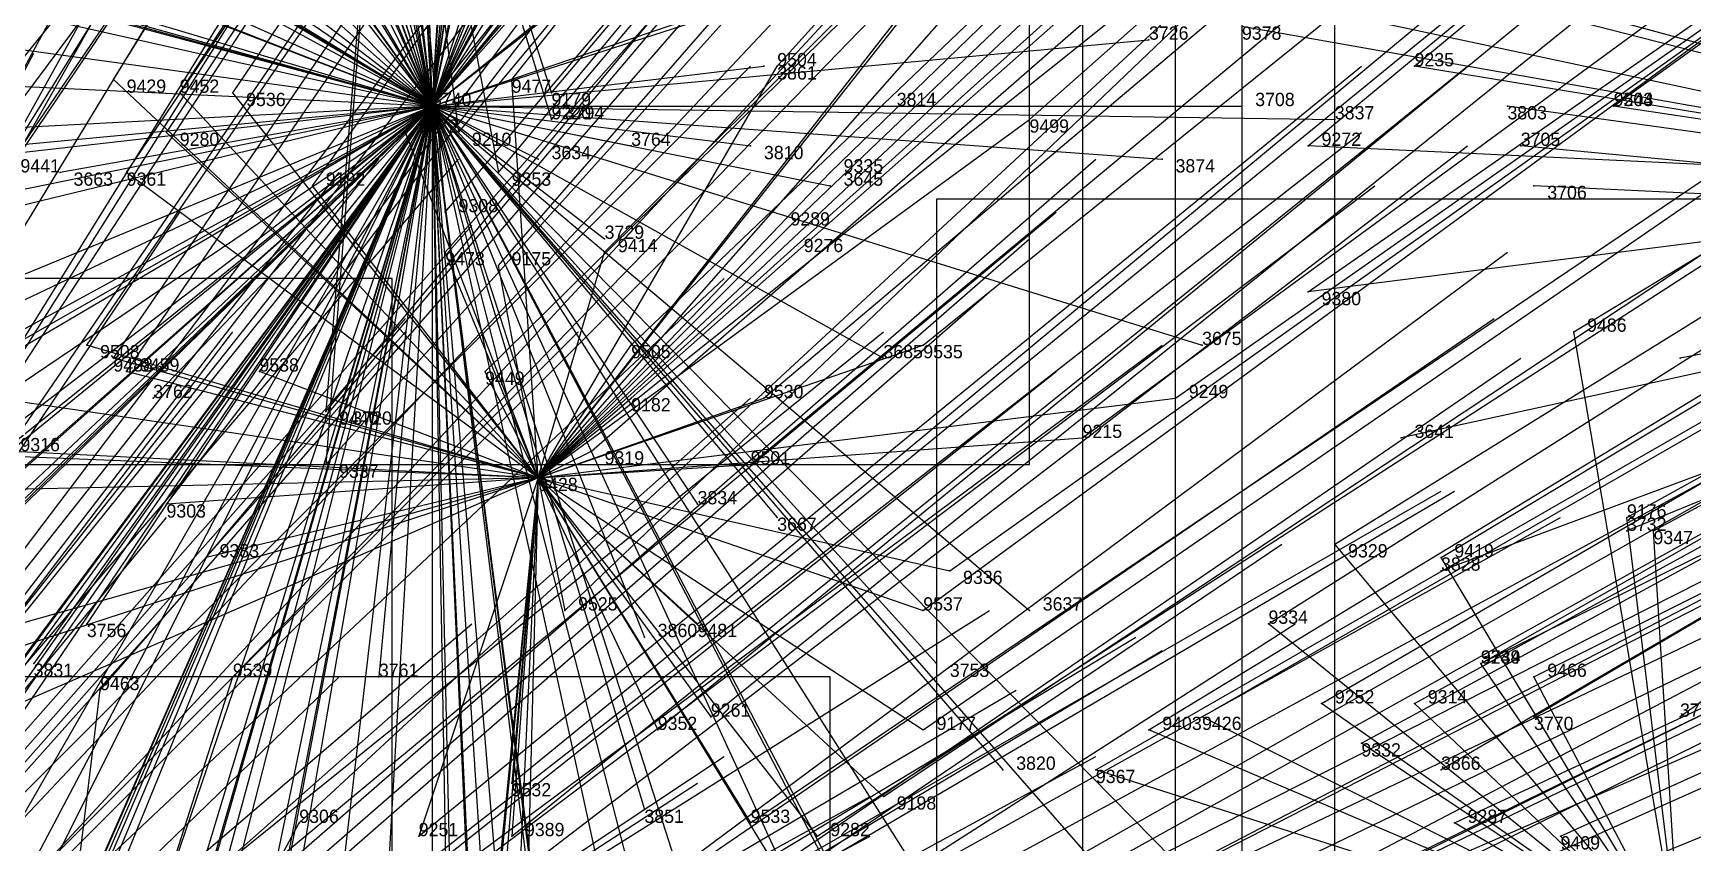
# Model space of a CAD drawing. Extents: x -0.5 to 0.59, y -0.5 to 0.59.
# Drawn here: x 0.082 to 0.207, y 0.0875 to 0.1485 of the extents above; entities that cross this region are included whole.
import ezdxf

# ---------------------------------------------------------------- set-up
doc = ezdxf.new("R2010")
doc.units = 0
for name, color, linetype in [('Clients', 3, 'CONTINUOUS'), ('Facilities', 3, 'CONTINUOUS'), ('Facilities_lines', 3, 'CONTINUOUS'), ('Min_max_boxes', 1, 'CONTINUOUS'), ('Normals', 1, 'CONTINUOUS'), ('Source_points', 5, 'CONTINUOUS'), ('Text', 3, 'CONTINUOUS')]:
    doc.layers.add(name, color=color, linetype=linetype)

msp = doc.modelspace()

# ---------------------------------------------------------------- linework, layer by layer
at = {"layer": 'Clients', "color": 5}
for p in [(0.166, 0.148, -1.25), (0.088, 0.145, -0.423), (0.118, 0.145, -0.467), (0.137, 0.146, -1.25), (0.138, 0.146, -0.502), (0.186, 0.146, -0.591), (0.093, 0.144, -0.429), (0.097, 0.144, -0.434), (0.121, 0.144, -0.469), (0.122, 0.143, -1.25), (0.146, 0.143, -1.25), (0.173, 0.143, -1.25), (0.193, 0.143, -1.25), (0.201, 0.143, -0.617), (0.201, 0.143, -0.616), (0.121, 0.142, -0.466), (0.157, 0.142, -0.528), (0.18, 0.142, -1.25), (0.092, 0.141, -0.421), (0.11, 0.141, -0.449), (0.114, 0.141, -0.453), (0.127, 0.14, -1.25), (0.136, 0.14, -1.25), (0.178, 0.14, -0.567), (0.194, 0.14, -1.25), (0.12, 0.139, -1.25), (0.167, 0.139, -1.25), (0.084, 0.138, -1.25), (0.089, 0.138, -0.41), (0.117, 0.138, -0.452), (0.142, 0.138, -0.496), (0.103, 0.137, -0.429), (0.142, 0.137, -1.25), (0.195, 0.137, -1.25), (0.113, 0.135, -0.441), (0.139, 0.134, -0.482), (0.125, 0.133, -1.25), (0.14, 0.133, -0.482), (0.113, 0.132, -0.434), (0.125, 0.132, -0.455), (0.117, 0.131, -0.44), (0.178, 0.129, -0.549), (0.086, 0.125, -0.38), (0.127, 0.125, -0.445), (0.149, 0.125, -0.485), (0.17, 0.125, -1.25), (0.198, 0.126, -0.588), (0.088, 0.124, -0.38), (0.146, 0.124, -1.25), (0.206, 0.124, -1.25), (0.089, 0.123, -0.38), (0.099, 0.123, -0.395), (0.116, 0.123, -0.421), (0.091, 0.121, -1.25), (0.104, 0.12, -0.397), (0.105, 0.12, -1.25), (0.127, 0.121, -0.438), (0.137, 0.121, -0.457), (0.168, 0.121, -0.519), (0.161, 0.118, -0.499), (0.185, 0.118, -1.25), (0.124, 0.117, -0.426), (0.104, 0.116, -0.389), (0.136, 0.116, -0.447), (0.092, 0.113, -0.363), (0.132, 0.113, -1.25), (0.138, 0.112, -1.25), (0.202, 0.112, -0.578), (0.18, 0.11, -0.528), (0.202, 0.111, -1.25), (0.204, 0.111, -0.58), (0.095, 0.109, -0.363), (0.188, 0.109, -0.544), (0.151, 0.108, -0.465), (0.188, 0.108, -1.25), (0.122, 0.105, -0.404), (0.149, 0.105, -0.456), (0.157, 0.105, -1.25), (0.086, 0.104, -1.25), (0.132, 0.104, -0.419), (0.175, 0.104, -0.509), (0.128, 0.103, -1.25), (0.082, 0.101, -1.25), (0.097, 0.1, -0.348), (0.108, 0.1, -1.25), (0.15, 0.101, -1.25), (0.191, 0.101, -1.25), (0.191, 0.101, -0.54), (0.195, 0.1, -0.549), (0.087, 0.099, -0.33), (0.179, 0.098, -0.51), (0.186, 0.098, -0.526), (0.133, 0.097, -0.411), (0.17, 0.097, -0.488), (0.195, 0.097, -1.25), (0.206, 0.097, -1.25), (0.129, 0.096, -0.402), (0.149, 0.096, -0.444), (0.166, 0.096, -0.48), (0.182, 0.095, -0.512), (0.155, 0.093, -1.25), (0.162, 0.093, -0.466), (0.188, 0.093, -1.25), (0.118, 0.092, -0.373), (0.128, 0.09, -1.25), (0.146, 0.091, -0.43), (0.102, 0.089, -0.338), (0.136, 0.089, -0.406), (0.189, 0.089, -0.523), (0.111, 0.088, -0.354), (0.118, 0.088, -0.369), (0.141, 0.088, -0.417), (0.197, 0.088, -0.539)]:
    msp.add_point(p, dxfattribs=at)
at = {"layer": 'Facilities', "color": 3}
for p in [(0.112, 0.143, -1.25), (0.12, 0.115, -0.415)]:
    msp.add_point(p, dxfattribs=at)
at = {"layer": 'Facilities_lines', "color": 3}
for p, q in [((0.112, 0.143, -1.25), (0.083, 0.275, -1.25)), ((0.112, 0.143, -1.25), (0.106, 0.272, -1.25)), ((0.112, 0.143, -1.25), (0.173, 0.258, -1.25)), ((0.112, 0.143, -1.25), (0.076, 0.256, -1.25)), ((0.112, 0.143, -1.25), (0.099, 0.256, -1.25)), ((0.112, 0.143, -1.25), (0.129, 0.256, -1.25)), ((0.112, 0.143, -1.25), (0.077, 0.254, -1.25)), ((0.112, 0.143, -1.25), (0.12, 0.254, -1.25)), ((0.112, 0.143, -1.25), (0.109, 0.252, -1.25)), ((0.112, 0.143, -1.25), (0.073, 0.249, -1.25)), ((0.112, 0.143, -1.25), (0.127, 0.242, -1.25)), ((0.112, 0.143, -1.25), (0.151, 0.239, -1.25)), ((0.112, 0.143, -1.25), (0.078, 0.237, -1.25)), ((0.112, 0.143, -1.25), (0.158, 0.237, -1.25)), ((0.112, 0.143, -1.25), (0.065, 0.236, -1.25)), ((0.112, 0.143, -1.25), (0.154, 0.236, -1.25)), ((0.112, 0.143, -1.25), (0.121, 0.234, -1.25)), ((0.112, 0.143, -1.25), (0.123, 0.234, -1.25)), ((0.112, 0.143, -1.25), (0.132, 0.234, -1.25)), ((0.112, 0.143, -1.25), (0.06, 0.232, -1.25)), ((0.112, 0.143, -1.25), (0.13, 0.232, -1.25)), ((0.112, 0.143, -1.25), (0.089, 0.23, -1.25)), ((0.112, 0.143, -1.25), (0.107, 0.231, -1.25)), ((0.112, 0.143, -1.25), (0.06, 0.228, -1.25)), ((0.112, 0.143, -1.25), (0.096, 0.225, -1.25)), ((0.112, 0.143, -1.25), (0.124, 0.225, -1.25)), ((0.112, 0.143, -1.25), (0.054, 0.224, -1.25)), ((0.112, 0.143, -1.25), (0.078, 0.22, -1.25)), ((0.112, 0.143, -1.25), (0.137, 0.219, -1.25)), ((0.112, 0.143, -1.25), (0.031, 0.215, -1.25)), ((0.112, 0.143, -1.25), (0.117, 0.216, -1.25)), ((0.112, 0.143, -1.25), (0.162, 0.204, -1.25)), ((0.112, 0.143, -1.25), (0.146, 0.204, -1.25)), ((0.112, 0.143, -1.25), (0.158, 0.199, -1.25)), ((0.112, 0.143, -1.25), (0.16, 0.197, -1.25)), ((0.112, 0.143, -1.25), (0.091, 0.193, -1.25)), ((0.112, 0.143, -1.25), (0.026, 0.19, -1.25)), ((0.112, 0.143, -1.25), (0.152, 0.19, -1.25)), ((0.112, 0.143, -1.25), (0.104, 0.189, -1.25)), ((0.112, 0.143, -1.25), (0.106, 0.189, -1.25)), ((0.112, 0.143, -1.25), (0.042, 0.185, -1.25)), ((0.112, 0.143, -1.25), (0.046, 0.182, -1.25)), ((0.112, 0.143, -1.25), (0.017, 0.18, -1.25)), ((0.109, 0.181, -0.527), (0.075, 0.139, -0.395)), ((0.109, 0.181, -0.527), (0.077, 0.134, -0.386)), ((0.109, 0.181, -0.527), (0.077, 0.138, -0.394)), ((0.109, 0.181, -0.527), (0.08, 0.138, -0.399)), ((0.109, 0.181, -0.527), (0.104, 0.116, -0.389)), ((0.109, 0.181, -0.527), (0.104, 0.12, -0.397)), ((0.109, 0.181, -0.527), (0.121, 0.144, -0.469)), ((0.109, 0.181, -0.527), (0.121, 0.142, -0.466)), ((0.109, 0.181, -0.527), (0.114, 0.141, -0.453)), ((0.109, 0.181, -0.527), (0.113, 0.135, -0.441)), ((0.109, 0.181, -0.527), (0.117, 0.138, -0.452)), ((0.112, 0.143, -1.25), (0.077, 0.179, -1.25)), ((0.112, 0.143, -1.25), (0.157, 0.178, -1.25)), ((0.112, 0.143, -1.25), (0.088, 0.177, -1.25)), ((0.112, 0.143, -1.25), (0.069, 0.176, -1.25)), ((0.112, 0.143, -1.25), (0.127, 0.176, -1.25)), ((0.112, 0.143, -1.25), (0.114, 0.175, -1.25)), ((0.112, 0.143, -1.25), (0.032, 0.174, -1.25)), ((0.112, 0.143, -1.25), (0.068, 0.173, -1.25)), ((0.112, 0.143, -1.25), (0.043, 0.17, -1.25)), ((0.112, 0.143, -1.25), (0.068, 0.17, -1.25)), ((0.112, 0.143, -1.25), (0.015, 0.169, -1.25)), ((0.112, 0.143, -1.25), (0.025, 0.169, -1.25)), ((0.112, 0.143, -1.25), (0.054, 0.169, -1.25)), ((0.112, 0.143, -1.25), (0.125, 0.167, -1.25)), ((0.112, 0.143, -1.25), (0.095, 0.165, -1.25)), ((0.112, 0.143, -1.25), (0.023, 0.163, -1.25)), ((0.112, 0.143, -1.25), (0.171, 0.163, -1.25)), ((0.112, 0.143, -1.25), (0.127, 0.163, -1.25)), ((0.112, 0.143, -1.25), (0.171, 0.162, -1.25)), ((0.12, 0.115, -0.415), (0.156, 0.161, -0.56)), ((0.112, 0.143, -1.25), (0.118, 0.159, -1.25)), ((0.112, 0.143, -1.25), (0.122, 0.159, -1.25)), ((0.12, 0.115, -0.415), (0.154, 0.158, -0.551)), ((0.112, 0.143, -1.25), (0.062, 0.157, -1.25)), ((0.12, 0.115, -0.415), (0.157, 0.157, -0.555)), ((0.112, 0.143, -1.25), (0.039, 0.153, -1.25)), ((0.112, 0.143, -1.25), (0.079, 0.152, -1.25)), ((0.112, 0.143, -1.25), (0.122, 0.151, -1.25)), ((0.12, 0.115, -0.415), (0.165, 0.151, -0.559)), ((0.241, 0.137, -0.692), (0.18, 0.15, -0.587)), ((0.258, 0.134, -1.25), (0.192, 0.151, -1.25)), ((0.258, 0.134, -1.25), (0.199, 0.15, -1.25)), ((0.241, 0.137, -0.692), (0.173, 0.149, -0.57)), ((0.112, 0.143, -1.25), (0.006, 0.148, -1.25)), ((0.112, 0.143, -1.25), (0.166, 0.148, -1.25)), ((0.12, 0.115, -0.415), (0.088, 0.145, -0.423)), ((0.112, 0.143, -1.25), (0.137, 0.146, -1.25)), ((0.12, 0.115, -0.415), (0.118, 0.145, -0.467)), ((0.12, 0.115, -0.415), (0.138, 0.146, -0.502)), ((0.241, 0.137, -0.692), (0.186, 0.146, -0.591)), ((0.12, 0.115, -0.415), (0.093, 0.144, -0.429)), ((0.12, 0.115, -0.415), (0.097, 0.144, -0.434)), ((0.112, 0.143, -1.25), (0, 0.077, -1.25)), ((0.112, 0.143, -1.25), (0.001, 0.068, -1.25)), ((0.112, 0.143, -1.25), (0.002, 0.037, -1.25)), ((0.112, 0.143, -1.25), (0.009, 0.122, -1.25)), ((0.112, 0.143, -1.25), (0.013, 0.055, -1.25)), ((0.112, 0.143, -1.25), (0.013, 0.119, -1.25)), ((0.112, 0.143, -1.25), (0.017, 0.091, -1.25)), ((0.112, 0.143, -1.25), (0.021, 0.091, -1.25)), ((0.112, 0.143, -1.25), (0.022, 0.074, -1.25)), ((0.112, 0.143, -1.25), (0.024, 0.133, -1.25)), ((0.112, 0.143, -1.25), (0.025, 0.058, -1.25)), ((0.112, 0.143, -1.25), (0.025, 0.061, -1.25)), ((0.112, 0.143, -1.25), (0.026, 0.027, -1.25)), ((0.112, 0.143, -1.25), (0.027, 0.135, -1.25)), ((0.112, 0.143, -1.25), (0.03, 0.104, -1.25)), ((0.112, 0.143, -1.25), (0.035, 0.084, -1.25)), ((0.112, 0.143, -1.25), (0.037, 0.037, -1.25)), ((0.112, 0.143, -1.25), (0.037, 0.035, -1.25)), ((0.112, 0.143, -1.25), (0.038, 0.136, -1.25)), ((0.112, 0.143, -1.25), (0.038, 0.051, -1.25)), ((0.112, 0.143, -1.25), (0.039, 0.035, -1.25)), ((0.112, 0.143, -1.25), (0.04, 0.085, -1.25)), ((0.112, 0.143, -1.25), (0.042, 0.075, -1.25)), ((0.112, 0.143, -1.25), (0.044, 0.051, -1.25)), ((0.112, 0.143, -1.25), (0.052, 0.006, -1.25)), ((0.112, 0.143, -1.25), (0.055, 0.14, -1.25)), ((0.112, 0.143, -1.25), (0.057, 0.098, -1.25)), ((0.112, 0.143, -1.25), (0.06, 0.097, -1.25)), ((0.112, 0.143, -1.25), (0.061, 0.073, -1.25)), ((0.112, 0.143, -1.25), (0.062, -0.004, -1.25)), ((0.112, 0.143, -1.25), (0.063, 0.058, -1.25)), ((0.112, 0.143, -1.25), (0.066, 0.124, -1.25)), ((0.112, 0.143, -1.25), (0.066, 0.037, -1.25)), ((0.112, 0.143, -1.25), (0.069, 0.045, -1.25)), ((0.112, 0.143, -1.25), (0.07, 0.045, -1.25)), ((0.112, 0.143, -1.25), (0.073, 0.069, -1.25)), ((0.112, 0.143, -1.25), (0.073, 0.014, -1.25)), ((0.112, 0.143, -1.25), (0.076, 0.018, -1.25)), ((0.112, 0.143, -1.25), (0.078, 0.075, -1.25)), ((0.112, 0.143, -1.25), (0.081, 0.029, -1.25)), ((0.112, 0.143, -1.25), (0.081, 0.067, -1.25)), ((0.112, 0.143, -1.25), (0.082, 0.101, -1.25)), ((0.112, 0.143, -1.25), (0.083, 0.074, -1.25)), ((0.112, 0.143, -1.25), (0.083, 0.043, -1.25)), ((0.112, 0.143, -1.25), (0.084, 0.138, -1.25)), ((0.112, 0.143, -1.25), (0.086, 0.104, -1.25)), ((0.112, 0.143, -1.25), (0.086, 0.006, -1.25)), ((0.112, 0.143, -1.25), (0.086, 0.017, -1.25)), ((0.112, 0.143, -1.25), (0.088, 0.049, -1.25)), ((0.112, 0.143, -1.25), (0.091, 0.121, -1.25)), ((0.112, 0.143, -1.25), (0.093, 0.033, -1.25)), ((0.112, 0.143, -1.25), (0.097, 0.065, -1.25)), ((0.112, 0.143, -1.25), (0.103, 0.066, -1.25)), ((0.112, 0.143, -1.25), (0.105, 0.021, -1.25)), ((0.112, 0.143, -1.25), (0.105, 0.12, -1.25)), ((0.112, 0.143, -1.25), (0.108, 0.1, -1.25)), ((0.112, 0.143, -1.25), (0.112, 0.053, -1.25)), ((0.112, 0.143, -1.25), (0.157, 0.105, -1.25)), ((0.112, 0.143, -1.25), (0.119, 0.059, -1.25)), ((0.112, 0.143, -1.25), (0.142, 0.137, -1.25)), ((0.112, 0.143, -1.25), (0.15, 0.083, -1.25)), ((0.112, 0.143, -1.25), (0.138, 0.112, -1.25)), ((0.112, 0.143, -1.25), (0.151, 0.068, -1.25)), ((0.112, 0.143, -1.25), (0.114, 0.031, -1.25)), ((0.112, 0.143, -1.25), (0.128, 0.081, -1.25)), ((0.112, 0.143, -1.25), (0.17, 0.125, -1.25)), ((0.112, 0.143, -1.25), (0.124, 0.05, -1.25)), ((0.112, 0.143, -1.25), (0.12, 0.079, -1.25)), ((0.112, 0.143, -1.25), (0.14, 0.056, -1.25)), ((0.112, 0.143, -1.25), (0.146, 0.124, -1.25)), ((0.112, 0.143, -1.25), (0.159, 0.041, -1.25)), ((0.112, 0.143, -1.25), (0.114, 0.056, -1.25)), ((0.112, 0.143, -1.25), (0.173, 0.143, -1.25)), ((0.112, 0.143, -1.25), (0.168, 0.079, -1.25)), ((0.112, 0.143, -1.25), (0.125, 0.133, -1.25)), ((0.112, 0.143, -1.25), (0.12, 0.139, -1.25)), ((0.112, 0.143, -1.25), (0.15, 0.101, -1.25)), ((0.112, 0.143, -1.25), (0.127, 0.14, -1.25)), ((0.112, 0.143, -1.25), (0.112, 0.028, -1.25)), ((0.112, 0.143, -1.25), (0.122, 0.143, -1.25)), ((0.112, 0.143, -1.25), (0.173, 0.081, -1.25)), ((0.112, 0.143, -1.25), (0.116, 0.058, -1.25)), ((0.112, 0.143, -1.25), (0.127, 0.028, -1.25)), ((0.112, 0.143, -1.25), (0.136, 0.14, -1.25)), ((0.112, 0.143, -1.25), (0.146, 0.143, -1.25)), ((0.112, 0.143, -1.25), (0.155, 0.093, -1.25)), ((0.112, 0.143, -1.25), (0.132, 0.113, -1.25)), ((0.112, 0.143, -1.25), (0.18, 0.142, -1.25)), ((0.112, 0.143, -1.25), (0.12, 0.019, -1.25)), ((0.112, 0.143, -1.25), (0.131, 0.056, -1.25)), ((0.112, 0.143, -1.25), (0.128, 0.09, -1.25)), ((0.112, 0.143, -1.25), (0.118, 0.011, -1.25)), ((0.112, 0.143, -1.25), (0.128, 0.103, -1.25)), ((0.112, 0.143, -1.25), (0.167, 0.139, -1.25)), ((0.112, 0.143, -1.25), (0.154, 0.063, -1.25)), ((0.258, 0.134, -1.25), (0.193, 0.143, -1.25)), ((0.241, 0.137, -0.692), (0.201, 0.143, -0.617)), ((0.241, 0.137, -0.692), (0.201, 0.143, -0.616)), ((0.12, 0.115, -0.415), (0.157, 0.142, -0.528)), ((0.12, 0.115, -0.415), (0.092, 0.141, -0.421)), ((0.12, 0.115, -0.415), (0.11, 0.141, -0.449)), ((0.241, 0.137, -0.692), (0.178, 0.14, -0.567)), ((0.258, 0.134, -1.25), (0.194, 0.14, -1.25)), ((0.12, 0.115, -0.415), (0.089, 0.138, -0.41)), ((0.12, 0.115, -0.415), (0.142, 0.138, -0.496)), ((0.12, 0.115, -0.415), (0.103, 0.137, -0.429)), ((0.241, 0.137, -0.692), (0.178, 0.129, -0.549)), ((0.258, 0.134, -1.25), (0.195, 0.137, -1.25)), ((0.12, 0.115, -0.415), (0.139, 0.134, -0.482)), ((0.258, 0.134, -1.25), (0.185, 0.118, -1.25)), ((0.258, 0.134, -1.25), (0.188, 0.108, -1.25)), ((0.258, 0.134, -1.25), (0.188, 0.093, -1.25)), ((0.258, 0.134, -1.25), (0.191, 0.101, -1.25)), ((0.258, 0.134, -1.25), (0.195, 0.097, -1.25)), ((0.258, 0.134, -1.25), (0.202, 0.111, -1.25)), ((0.258, 0.134, -1.25), (0.206, 0.097, -1.25)), ((0.258, 0.134, -1.25), (0.206, 0.124, -1.25)), ((0.12, 0.115, -0.415), (0.14, 0.133, -0.482)), ((0.12, 0.115, -0.415), (0.113, 0.132, -0.434)), ((0.12, 0.115, -0.415), (0.125, 0.132, -0.455)), ((0.12, 0.115, -0.415), (0.117, 0.131, -0.44)), ((0.12, 0.115, -0.415), (0.086, 0.125, -0.38)), ((0.12, 0.115, -0.415), (0.127, 0.125, -0.445)), ((0.12, 0.115, -0.415), (0.149, 0.125, -0.485)), ((0.206, 0.079, -0.552), (0.198, 0.126, -0.588)), ((0.12, 0.115, -0.415), (0.088, 0.124, -0.38)), ((0.12, 0.115, -0.415), (0.089, 0.123, -0.38)), ((0.12, 0.115, -0.415), (0.099, 0.123, -0.395)), ((0.12, 0.115, -0.415), (0.116, 0.123, -0.421)), ((0.12, 0.115, -0.415), (0.079, 0.121, -0.36)), ((0.12, 0.115, -0.415), (0.168, 0.121, -0.519)), ((0.12, 0.115, -0.415), (0.127, 0.121, -0.438)), ((0.12, 0.115, -0.415), (0.137, 0.121, -0.457)), ((0.12, 0.115, -0.415), (0.161, 0.118, -0.499)), ((0.12, 0.115, -0.415), (0.071, 0.117, -0.342)), ((0.12, 0.115, -0.415), (0.08, 0.117, -0.355)), ((0.12, 0.115, -0.415), (0.124, 0.117, -0.426)), ((0.12, 0.115, -0.415), (0.049, 0.095, -0.268)), ((0.12, 0.115, -0.415), (0.058, 0.088, -0.264)), ((0.12, 0.115, -0.415), (0.074, 0.1, -0.311)), ((0.12, 0.115, -0.415), (0.075, 0.114, -0.342)), ((0.12, 0.115, -0.415), (0.092, 0.113, -0.363)), ((0.12, 0.115, -0.415), (0.095, 0.109, -0.363)), ((0.12, 0.115, -0.415), (0.111, 0.088, -0.354)), ((0.12, 0.115, -0.415), (0.116, 0.067, -0.334)), ((0.12, 0.115, -0.415), (0.116, 0.075, -0.344)), ((0.12, 0.115, -0.415), (0.117, 0.084, -0.36)), ((0.12, 0.115, -0.415), (0.118, 0.088, -0.369)), ((0.12, 0.115, -0.415), (0.118, 0.072, -0.346)), ((0.12, 0.115, -0.415), (0.118, 0.092, -0.373)), ((0.12, 0.115, -0.415), (0.119, 0.077, -0.354)), ((0.12, 0.115, -0.415), (0.136, 0.116, -0.447)), ((0.12, 0.115, -0.415), (0.149, 0.096, -0.444)), ((0.12, 0.115, -0.415), (0.146, 0.091, -0.43)), ((0.12, 0.115, -0.415), (0.133, 0.097, -0.411)), ((0.12, 0.115, -0.415), (0.141, 0.088, -0.417)), ((0.12, 0.115, -0.415), (0.151, 0.108, -0.465)), ((0.12, 0.115, -0.415), (0.129, 0.096, -0.402)), ((0.12, 0.115, -0.415), (0.142, 0.079, -0.405)), ((0.12, 0.115, -0.415), (0.132, 0.104, -0.419)), ((0.12, 0.115, -0.415), (0.122, 0.105, -0.404)), ((0.12, 0.115, -0.415), (0.136, 0.089, -0.406)), ((0.12, 0.115, -0.415), (0.149, 0.105, -0.456)), ((0.206, 0.079, -0.552), (0.202, 0.112, -0.578)), ((0.206, 0.079, -0.552), (0.18, 0.11, -0.528)), ((0.206, 0.079, -0.552), (0.204, 0.111, -0.58)), ((0.206, 0.079, -0.552), (0.188, 0.109, -0.544)), ((0.206, 0.079, -0.552), (0.175, 0.104, -0.509)), ((0.081, 0.05, -0.238), (0.097, 0.1, -0.348)), ((0.206, 0.079, -0.552), (0.191, 0.101, -0.54)), ((0.206, 0.079, -0.552), (0.195, 0.1, -0.549)), ((0.081, 0.05, -0.238), (0.087, 0.099, -0.33)), ((0.206, 0.079, -0.552), (0.179, 0.098, -0.51)), ((0.206, 0.079, -0.552), (0.186, 0.098, -0.526)), ((0.206, 0.079, -0.552), (0.17, 0.097, -0.488)), ((0.206, 0.079, -0.552), (0.166, 0.096, -0.48)), ((0.206, 0.079, -0.552), (0.182, 0.095, -0.512)), ((0.206, 0.079, -0.552), (0.162, 0.093, -0.466)), ((0.081, 0.05, -0.238), (0.102, 0.089, -0.338)), ((0.206, 0.079, -0.552), (0.189, 0.089, -0.523)), ((0.206, 0.079, -0.552), (0.197, 0.088, -0.539))]:
    msp.add_line(p, q, dxfattribs=at)
at = {"layer": 'Min_max_boxes', "color": 1}
for p, q in [((0.161, 0.309, -1.25), (0.161, -0.016, -1.25)), ((0.161, 0.309, -1.25), (0.161, -0.016, -1.25)), ((0.18, -0.004, -1.25), (0.18, 0.275, -1.25)), ((0.18, -0.004, -1.25), (0.18, 0.275, -1.25)), ((0.157, 0.116, -0.673), (0.157, 0.237, -0.673)), ((0.157, 0.116, -0.38), (0.157, 0.237, -0.38)), ((0.173, 0.181, -0.82), (0.173, 0.08, -0.82)), ((0.173, 0.181, -0.549), (0.173, 0.08, -0.549)), ((0.168, 0.067, -0.56), (0.168, 0.161, -0.56)), ((0.168, 0.067, -0.264), (0.168, 0.161, -0.264)), ((0.259, 0.136, -0.668), (0.15, 0.136, -0.668)), ((0.15, 0.136, -0.668), (0.15, 0.024, -0.668)), ((0.259, 0.136, -0.417), (0.15, 0.136, -0.417)), ((0.15, 0.136, -0.417), (0.15, 0.024, -0.417)), ((0.15, 0.136, -0.668), (0.15, 0.136, -0.417)), ((0.109, 0.13, -0.354), (0.011, 0.13, -0.354)), ((0.109, 0.13, -0.056), (0.011, 0.13, -0.056)), ((0.109, -0.015, -0.354), (0.109, 0.13, -0.354)), ((0.109, -0.015, -0.056), (0.109, 0.13, -0.056)), ((0.109, 0.13, -0.354), (0.109, 0.13, -0.056)), ((0.053, 0.116, -0.673), (0.157, 0.116, -0.673)), ((0.053, 0.116, -0.38), (0.157, 0.116, -0.38)), ((0.157, 0.116, -0.673), (0.157, 0.116, -0.38)), ((0.142, 0.1, -0.4), (0.015, 0.1, -0.4)), ((0.142, 0.1, -0.107), (0.015, 0.1, -0.107)), ((0.142, 0.001, -0.4), (0.142, 0.1, -0.4)), ((0.142, 0.001, -0.107), (0.142, 0.1, -0.107)), ((0.142, 0.1, -0.4), (0.142, 0.1, -0.107))]:
    msp.add_line(p, q, dxfattribs=at)
at = {"layer": 'Normals', "color": 1}
for p, q in [((0.088, 0.145, -0.423), (0.137, 0.224, -0.387)), ((0.093, 0.144, -0.429), (0.144, 0.222, -0.392)), ((0.097, 0.144, -0.434), (0.149, 0.221, -0.397)), ((0.077, 0.138, -0.394), (0.121, 0.219, -0.358)), ((0.08, 0.138, -0.399), (0.126, 0.219, -0.363)), ((0.092, 0.141, -0.421), (0.143, 0.218, -0.384)), ((0.118, 0.145, -0.467), (0.176, 0.218, -0.43)), ((0.077, 0.134, -0.386), (0.122, 0.215, -0.348)), ((0.089, 0.138, -0.41), (0.141, 0.215, -0.373)), ((0.121, 0.144, -0.469), (0.181, 0.215, -0.433)), ((0.138, 0.146, -0.502), (0.2, 0.215, -0.465)), ((0.11, 0.141, -0.449), (0.168, 0.214, -0.411)), ((0.121, 0.142, -0.466), (0.181, 0.213, -0.429)), ((0.103, 0.137, -0.429), (0.157, 0.212, -0.391)), ((0.114, 0.141, -0.453), (0.173, 0.212, -0.415)), ((0.117, 0.138, -0.452), (0.176, 0.209, -0.414)), ((0.113, 0.135, -0.441), (0.173, 0.206, -0.403)), ((0.186, 0.146, -0.591), (0.257, 0.205, -0.552)), ((0.142, 0.138, -0.496), (0.209, 0.203, -0.459)), ((0.157, 0.142, -0.528), (0.226, 0.203, -0.49)), ((0.086, 0.125, -0.38), (0.138, 0.201, -0.341)), ((0.088, 0.124, -0.38), (0.14, 0.2, -0.341)), ((0.113, 0.132, -0.434), (0.174, 0.201, -0.396)), ((0.117, 0.131, -0.44), (0.178, 0.201, -0.402)), ((0.079, 0.121, -0.36), (0.128, 0.199, -0.322)), ((0.089, 0.123, -0.38), (0.141, 0.199, -0.342)), ((0.178, 0.14, -0.567), (0.249, 0.199, -0.529)), ((0.125, 0.132, -0.455), (0.191, 0.198, -0.418)), ((0.139, 0.134, -0.482), (0.206, 0.198, -0.445)), ((0.099, 0.123, -0.395), (0.154, 0.197, -0.356)), ((0.201, 0.143, -0.617), (0.276, 0.197, -0.579)), ((0.201, 0.143, -0.616), (0.276, 0.197, -0.578)), ((0.071, 0.117, -0.342), (0.119, 0.196, -0.304)), ((0.14, 0.133, -0.482), (0.209, 0.195, -0.445)), ((0.08, 0.117, -0.355), (0.132, 0.193, -0.316)), ((0.075, 0.114, -0.342), (0.126, 0.192, -0.305)), ((0.104, 0.12, -0.397), (0.163, 0.191, -0.359)), ((0.127, 0.125, -0.445), (0.194, 0.189, -0.408)), ((0.116, 0.123, -0.421), (0.181, 0.187, -0.382)), ((0.092, 0.113, -0.363), (0.148, 0.186, -0.325)), ((0.104, 0.116, -0.389), (0.166, 0.185, -0.351)), ((0.149, 0.125, -0.485), (0.221, 0.183, -0.448)), ((0.127, 0.121, -0.438), (0.196, 0.182, -0.399)), ((0.178, 0.129, -0.549), (0.254, 0.182, -0.512)), ((0.095, 0.109, -0.363), (0.155, 0.18, -0.324)), ((0.137, 0.121, -0.457), (0.208, 0.181, -0.419)), ((0.12, 0.115, -0.415), (0.187, 0.178, -0.376)), ((0.124, 0.117, -0.426), (0.194, 0.178, -0.388)), ((0.136, 0.116, -0.447), (0.207, 0.175, -0.409)), ((0.168, 0.121, -0.519), (0.245, 0.175, -0.483)), ((0.074, 0.1, -0.311), (0.13, 0.174, -0.274)), ((0.198, 0.126, -0.588), (0.277, 0.174, -0.549)), ((0.161, 0.118, -0.499), (0.236, 0.173, -0.463)), ((0.075, 0.098, -0.309), (0.132, 0.172, -0.273)), ((0.087, 0.099, -0.33), (0.148, 0.169, -0.292)), ((0.122, 0.105, -0.404), (0.189, 0.169, -0.366)), ((0.049, 0.089, -0.253), (0.098, 0.168, -0.217)), ((0.058, 0.088, -0.264), (0.107, 0.167, -0.226)), ((0.097, 0.1, -0.348), (0.161, 0.166, -0.309)), ((0.132, 0.104, -0.419), (0.203, 0.163, -0.382)), ((0.151, 0.108, -0.465), (0.227, 0.162, -0.427)), ((0.149, 0.105, -0.456), (0.224, 0.16, -0.419)), ((0.18, 0.11, -0.528), (0.259, 0.159, -0.491)), ((0.188, 0.109, -0.544), (0.268, 0.157, -0.508)), ((0.202, 0.112, -0.578), (0.283, 0.157, -0.54)), ((0.079, 0.087, -0.294), (0.143, 0.155, -0.258)), ((0.129, 0.096, -0.402), (0.201, 0.155, -0.365)), ((0.133, 0.097, -0.411), (0.205, 0.155, -0.374)), ((0.204, 0.111, -0.58), (0.285, 0.155, -0.542)), ((0.175, 0.104, -0.509), (0.254, 0.154, -0.474)), ((0.082, 0.085, -0.294), (0.145, 0.153, -0.258)), ((0.102, 0.089, -0.338), (0.17, 0.152, -0.301)), ((0.118, 0.092, -0.373), (0.189, 0.15, -0.334)), ((0.149, 0.096, -0.444), (0.226, 0.149, -0.408)), ((0.166, 0.148, -1.25), (0.166, 0.148, -1.15)), ((0.039, 0.066, -0.19), (0.082, 0.147, -0.151)), ((0.191, 0.101, -0.54), (0.272, 0.147, -0.503)), ((0.07, 0.08, -0.265), (0.136, 0.146, -0.229)), ((0.111, 0.088, -0.354), (0.182, 0.146, -0.315)), ((0.118, 0.088, -0.369), (0.19, 0.146, -0.33)), ((0.137, 0.146, -1.25), (0.137, 0.146, -1.15)), ((0.179, 0.098, -0.51), (0.26, 0.145, -0.474)), ((0.166, 0.096, -0.48), (0.245, 0.144, -0.442)), ((0.112, 0.143, -1.25), (0.112, 0.143, -1.15)), ((0.122, 0.143, -1.25), (0.122, 0.143, -1.15)), ((0.146, 0.143, -1.25), (0.146, 0.143, -1.15)), ((0.17, 0.097, -0.488), (0.25, 0.143, -0.451)), ((0.173, 0.143, -1.25), (0.173, 0.143, -1.15)), ((0.186, 0.098, -0.526), (0.268, 0.143, -0.49)), ((0.193, 0.143, -1.25), (0.193, 0.143, -1.15)), ((0.146, 0.091, -0.43), (0.223, 0.142, -0.393)), ((0.18, 0.142, -1.25), (0.18, 0.142, -1.15)), ((0.195, 0.1, -0.549), (0.279, 0.142, -0.513)), ((0.109, 0.084, -0.343), (0.182, 0.141, -0.307)), ((0.117, 0.084, -0.36), (0.19, 0.14, -0.321)), ((0.127, 0.14, -1.25), (0.127, 0.14, -1.15)), ((0.136, 0.089, -0.406), (0.213, 0.141, -0.368)), ((0.136, 0.14, -1.25), (0.136, 0.14, -1.15)), ((0.194, 0.14, -1.25), (0.194, 0.14, -1.15)), ((0.051, 0.067, -0.21), (0.108, 0.139, -0.171)), ((0.054, 0.069, -0.22), (0.114, 0.139, -0.181)), ((0.092, 0.078, -0.302), (0.162, 0.139, -0.265)), ((0.12, 0.139, -1.25), (0.12, 0.139, -1.15)), ((0.141, 0.088, -0.417), (0.22, 0.139, -0.38)), ((0.162, 0.093, -0.466), (0.242, 0.139, -0.428)), ((0.167, 0.139, -1.25), (0.167, 0.139, -1.15)), ((0.182, 0.095, -0.512), (0.263, 0.139, -0.475)), ((0.048, 0.066, -0.204), (0.105, 0.138, -0.165)), ((0.07, 0.072, -0.251), (0.136, 0.138, -0.215)), ((0.084, 0.138, -1.25), (0.084, 0.138, -1.15)), ((0.109, 0.081, -0.338), (0.183, 0.137, -0.303)), ((0.142, 0.137, -1.25), (0.142, 0.137, -1.15)), ((0.195, 0.137, -1.25), (0.195, 0.137, -1.15)), ((0.042, 0.059, -0.181), (0.093, 0.135, -0.142)), ((0.088, 0.076, -0.291), (0.159, 0.135, -0.253)), ((0.054, 0.065, -0.211), (0.115, 0.134, -0.172)), ((0.087, 0.072, -0.282), (0.157, 0.133, -0.245)), ((0.125, 0.133, -1.25), (0.125, 0.133, -1.15)), ((0.119, 0.077, -0.354), (0.193, 0.132, -0.315)), ((0.067, 0.067, -0.237), (0.134, 0.13, -0.199)), ((0.158, 0.085, -0.449), (0.239, 0.131, -0.412)), ((0.163, 0.086, -0.461), (0.244, 0.131, -0.424)), ((0.083, 0.067, -0.266), (0.154, 0.129, -0.232)), ((0.189, 0.089, -0.523), (0.273, 0.128, -0.486)), ((0.049, 0.058, -0.189), (0.11, 0.127, -0.151)), ((0.116, 0.075, -0.344), (0.192, 0.127, -0.308)), ((0.042, 0.054, -0.172), (0.097, 0.126, -0.129)), ((0.049, 0.057, -0.186), (0.11, 0.126, -0.149)), ((0.058, 0.061, -0.21), (0.123, 0.126, -0.171)), ((0.073, 0.067, -0.248), (0.146, 0.126, -0.212)), ((0.093, 0.07, -0.291), (0.167, 0.125, -0.253)), ((0.17, 0.125, -1.25), (0.17, 0.125, -1.15)), ((0.174, 0.082, -0.48), (0.256, 0.125, -0.443)), ((0.181, 0.084, -0.498), (0.264, 0.125, -0.461)), ((0.197, 0.088, -0.539), (0.281, 0.126, -0.502)), ((0.118, 0.072, -0.346), (0.194, 0.124, -0.308)), ((0.146, 0.124, -1.25), (0.146, 0.124, -1.15)), ((0.195, 0.086, -0.533), (0.28, 0.124, -0.496)), ((0.206, 0.124, -1.25), (0.206, 0.124, -1.15)), ((0.086, 0.065, -0.27), (0.159, 0.123, -0.233)), ((0.142, 0.079, -0.405), (0.223, 0.123, -0.368)), ((0.16, 0.081, -0.448), (0.242, 0.123, -0.41)), ((0.067, 0.06, -0.224), (0.136, 0.121, -0.186)), ((0.091, 0.121, -1.25), (0.091, 0.121, -1.15)), ((0.105, 0.12, -1.25), (0.105, 0.12, -1.15)), ((0.152, 0.077, -0.426), (0.233, 0.119, -0.386)), ((0.185, 0.118, -1.25), (0.185, 0.118, -1.15)), ((0.142, 0.074, -0.4), (0.225, 0.116, -0.364)), ((0.163, 0.075, -0.447), (0.246, 0.115, -0.408)), ((0.165, 0.074, -0.453), (0.248, 0.115, -0.414)), ((0.108, 0.068, -0.318), (0.188, 0.114, -0.28)), ((0.109, 0.067, -0.32), (0.189, 0.114, -0.282)), ((0.132, 0.113, -1.25), (0.132, 0.113, -1.15)), ((0.15, 0.073, -0.417), (0.233, 0.113, -0.379)), ((0.036, 0.044, -0.141), (0.092, 0.112, -0.095)), ((0.116, 0.067, -0.334), (0.197, 0.112, -0.297)), ((0.138, 0.112, -1.25), (0.138, 0.112, -1.15)), ((0.099, 0.058, -0.286), (0.176, 0.11, -0.249)), ((0.154, 0.071, -0.424), (0.236, 0.111, -0.384)), ((0.202, 0.111, -1.25), (0.202, 0.111, -1.15)), ((0.188, 0.108, -1.25), (0.188, 0.108, -1.15)), ((0.034, 0.04, -0.13), (0.094, 0.107, -0.087)), ((0.076, 0.056, -0.236), (0.154, 0.105, -0.198)), ((0.128, 0.065, -0.359), (0.212, 0.105, -0.322)), ((0.157, 0.105, -1.25), (0.157, 0.105, -1.15)), ((0.046, 0.045, -0.161), (0.115, 0.104, -0.119)), ((0.086, 0.104, -1.25), (0.086, 0.104, -1.15)), ((0.099, 0.054, -0.282), (0.177, 0.104, -0.245)), ((0.087, 0.056, -0.258), (0.165, 0.103, -0.218)), ((0.128, 0.103, -1.25), (0.128, 0.103, -1.15)), ((0.088, 0.055, -0.26), (0.167, 0.102, -0.22)), ((0.041, 0.038, -0.139), (0.105, 0.1, -0.094)), ((0.082, 0.101, -1.25), (0.082, 0.101, -1.15)), ((0.108, 0.1, -1.25), (0.108, 0.1, -1.15)), ((0.15, 0.101, -1.25), (0.15, 0.101, -1.15)), ((0.191, 0.101, -1.25), (0.191, 0.101, -1.15)), ((0.076, 0.052, -0.23), (0.156, 0.099, -0.192)), ((0.195, 0.097, -1.25), (0.195, 0.097, -1.15)), ((0.206, 0.097, -1.25), (0.206, 0.097, -1.15)), ((0.126, 0.059, -0.346), (0.211, 0.096, -0.31)), ((0.057, 0.043, -0.179), (0.134, 0.094, -0.14)), ((0.081, 0.05, -0.238), (0.162, 0.094, -0.199)), ((0.134, 0.058, -0.364), (0.22, 0.093, -0.328)), ((0.155, 0.093, -1.25), (0.155, 0.093, -1.15)), ((0.188, 0.093, -1.25), (0.188, 0.093, -1.15)), ((0.055, 0.042, -0.173), (0.132, 0.092, -0.134)), ((0.065, 0.047, -0.2), (0.145, 0.091, -0.16)), ((0.128, 0.09, -1.25), (0.128, 0.09, -1.15)), ((0.064, 0.045, -0.196), (0.145, 0.088, -0.156))]:
    msp.add_line(p, q, dxfattribs=at)
at = {"layer": 'Source_points', "color": 5}
for p in [(0.166, 0.148, -1.25), (0.088, 0.145, -0.423), (0.118, 0.145, -0.467), (0.137, 0.146, -1.25), (0.138, 0.146, -0.502), (0.186, 0.146, -0.591), (0.093, 0.144, -0.429), (0.097, 0.144, -0.434), (0.121, 0.144, -0.469), (0.112, 0.143, -1.25), (0.122, 0.143, -1.25), (0.146, 0.143, -1.25), (0.173, 0.143, -1.25), (0.193, 0.143, -1.25), (0.201, 0.143, -0.617), (0.201, 0.143, -0.616), (0.121, 0.142, -0.466), (0.157, 0.142, -0.528), (0.18, 0.142, -1.25), (0.092, 0.141, -0.421), (0.11, 0.141, -0.449), (0.114, 0.141, -0.453), (0.127, 0.14, -1.25), (0.136, 0.14, -1.25), (0.178, 0.14, -0.567), (0.194, 0.14, -1.25), (0.12, 0.139, -1.25), (0.167, 0.139, -1.25), (0.084, 0.138, -1.25), (0.089, 0.138, -0.41), (0.117, 0.138, -0.452), (0.142, 0.138, -0.496), (0.103, 0.137, -0.429), (0.142, 0.137, -1.25), (0.195, 0.137, -1.25), (0.113, 0.135, -0.441), (0.139, 0.134, -0.482), (0.125, 0.133, -1.25), (0.14, 0.133, -0.482), (0.113, 0.132, -0.434), (0.125, 0.132, -0.455), (0.117, 0.131, -0.44), (0.178, 0.129, -0.549), (0.086, 0.125, -0.38), (0.127, 0.125, -0.445), (0.149, 0.125, -0.485), (0.17, 0.125, -1.25), (0.198, 0.126, -0.588), (0.088, 0.124, -0.38), (0.146, 0.124, -1.25), (0.206, 0.124, -1.25), (0.089, 0.123, -0.38), (0.099, 0.123, -0.395), (0.116, 0.123, -0.421), (0.091, 0.121, -1.25), (0.104, 0.12, -0.397), (0.105, 0.12, -1.25), (0.127, 0.121, -0.438), (0.137, 0.121, -0.457), (0.168, 0.121, -0.519), (0.161, 0.118, -0.499), (0.185, 0.118, -1.25), (0.124, 0.117, -0.426), (0.104, 0.116, -0.389), (0.12, 0.115, -0.415), (0.136, 0.116, -0.447), (0.092, 0.113, -0.363), (0.132, 0.113, -1.25), (0.138, 0.112, -1.25), (0.202, 0.112, -0.578), (0.18, 0.11, -0.528), (0.202, 0.111, -1.25), (0.204, 0.111, -0.58), (0.095, 0.109, -0.363), (0.188, 0.109, -0.544), (0.151, 0.108, -0.465), (0.188, 0.108, -1.25), (0.122, 0.105, -0.404), (0.149, 0.105, -0.456), (0.157, 0.105, -1.25), (0.086, 0.104, -1.25), (0.132, 0.104, -0.419), (0.175, 0.104, -0.509), (0.128, 0.103, -1.25), (0.082, 0.101, -1.25), (0.097, 0.1, -0.348), (0.108, 0.1, -1.25), (0.15, 0.101, -1.25), (0.191, 0.101, -1.25), (0.191, 0.101, -0.54), (0.195, 0.1, -0.549), (0.087, 0.099, -0.33), (0.179, 0.098, -0.51), (0.186, 0.098, -0.526), (0.133, 0.097, -0.411), (0.17, 0.097, -0.488), (0.195, 0.097, -1.25), (0.206, 0.097, -1.25), (0.129, 0.096, -0.402), (0.149, 0.096, -0.444), (0.166, 0.096, -0.48), (0.182, 0.095, -0.512), (0.155, 0.093, -1.25), (0.162, 0.093, -0.466), (0.188, 0.093, -1.25), (0.118, 0.092, -0.373), (0.128, 0.09, -1.25), (0.146, 0.091, -0.43), (0.102, 0.089, -0.338), (0.136, 0.089, -0.406), (0.189, 0.089, -0.523), (0.111, 0.088, -0.354), (0.118, 0.088, -0.369), (0.141, 0.088, -0.417), (0.197, 0.088, -0.539)]:
    msp.add_point(p, dxfattribs=at)

# ---------------------------------------------------------------- texts
at = {"layer": 'Text', "color": 3}
for s, p in [('3726', (0.166, 0.148, -1.25)), ('9378', (0.173, 0.148, -0.57)), ('9504', (0.138, 0.146, -0.502)), ('9235', (0.186, 0.146, -0.591)), ('9429', (0.089, 0.144, -0.423)), ('9452', (0.093, 0.144, -0.429)), ('9477', (0.118, 0.144, -0.467)), ('3861', (0.138, 0.145, -1.25)), ('9536', (0.098, 0.143, -0.434)), ('3740', (0.112, 0.143, -1.25)), ('9179', (0.121, 0.143, -0.469)), ('3814', (0.147, 0.143, -1.25)), ('3708', (0.174, 0.143, -1.25)), ('9204', (0.201, 0.143, -0.617)), ('9543', (0.201, 0.143, -0.616)), ('9220', (0.121, 0.142, -0.466)), ('3794', (0.122, 0.142, -1.25)), ('3837', (0.18, 0.142, -1.25)), ('3803', (0.193, 0.142, -1.25)), ('9472', (0.111, 0.141, -0.449)), ('9499', (0.157, 0.141, -0.528)), ('9280', (0.093, 0.14, -0.421)), ('9210', (0.115, 0.14, -0.453)), ('3634', (0.121, 0.139, -1.25)), ('3764', (0.127, 0.14, -1.25)), ('3810', (0.137, 0.139, -1.25)), ('9272', (0.179, 0.14, -0.567)), ('3705', (0.194, 0.14, -1.25)), ('9441', (0.081, 0.138, -0.399)), ('9335', (0.143, 0.138, -0.496)), ('3874', (0.168, 0.138, -1.25)), ('3663', (0.085, 0.137, -1.25)), ('9361', (0.089, 0.137, -0.41)), ('9192', (0.104, 0.137, -0.429)), ('9353', (0.118, 0.137, -0.452)), ('3645', (0.143, 0.137, -1.25)), ('3706', (0.196, 0.136, -1.25)), ('9308', (0.114, 0.135, -0.441)), ('9289', (0.139, 0.134, -0.482)), ('3729', (0.125, 0.133, -1.25)), ('9414', (0.126, 0.132, -0.455)), ('9276', (0.14, 0.132, -0.482)), ('9473', (0.113, 0.131, -0.434)), ('9175', (0.118, 0.131, -0.44)), ('9380', (0.179, 0.128, -0.549)), ('9486', (0.199, 0.126, -0.588)), ('9508', (0.087, 0.124, -0.38)), ('9505', (0.127, 0.124, -0.445)), ('3685', (0.146, 0.124, -1.25)), ('9535', (0.149, 0.124, -0.485)), ('3675', (0.17, 0.125, -1.25)), ('9488', (0.088, 0.123, -0.38)), ('9459', (0.09, 0.123, -0.38)), ('9538', (0.099, 0.123, -0.395)), ('9449', (0.116, 0.122, -0.421)), ('3762', (0.091, 0.121, -1.25)), ('9530', (0.137, 0.121, -0.457)), ('9249', (0.169, 0.121, -0.519)), ('9440', (0.105, 0.119, -0.397)), ('3720', (0.106, 0.119, -1.25)), ('9182', (0.127, 0.12, -0.438)), ('9215', (0.161, 0.118, -0.499)), ('3641', (0.186, 0.118, -1.25)), ('9316', (0.081, 0.117, -0.355)), ('9319', (0.125, 0.116, -0.426)), ('9501', (0.136, 0.116, -0.447)), ('9337', (0.105, 0.115, -0.389)), ('9428', (0.12, 0.114, -0.415)), ('3834', (0.132, 0.113, -1.25)), ('9303', (0.092, 0.112, -0.363)), ('9176', (0.202, 0.112, -0.578)), ('3667', (0.138, 0.111, -1.25)), ('3732', (0.202, 0.111, -1.25)), ('9383', (0.096, 0.109, -0.363)), ('9329', (0.181, 0.109, -0.528)), ('9419', (0.189, 0.109, -0.544)), ('9347', (0.204, 0.11, -0.58)), ('3828', (0.188, 0.108, -1.25)), ('9336', (0.152, 0.107, -0.465)), ('9525', (0.123, 0.105, -0.404)), ('9537', (0.149, 0.105, -0.456)), ('3637', (0.158, 0.105, -1.25)), ('9334', (0.175, 0.104, -0.509)), ('3756', (0.086, 0.103, -1.25)), ('3860', (0.129, 0.103, -1.25)), ('9481', (0.132, 0.103, -0.419)), ('3739', (0.191, 0.101, -1.25)), ('9244', (0.191, 0.101, -0.54)), ('3831', (0.082, 0.1, -1.25)), ('9463', (0.087, 0.099, -0.33)), ('9539', (0.097, 0.1, -0.348)), ('3761', (0.108, 0.1, -1.25)), ('3753', (0.151, 0.1, -1.25)), ('9466', (0.196, 0.1, -0.549)), ('9252', (0.18, 0.098, -0.51)), ('9314', (0.187, 0.098, -0.526)), ('9261', (0.133, 0.097, -0.411)), ('3776', (0.206, 0.097, -1.25)), ('9352', (0.129, 0.096, -0.402)), ('9177', (0.15, 0.096, -0.444)), ('9403', (0.167, 0.096, -0.48)), ('9426', (0.17, 0.096, -0.488)), ('3770', (0.195, 0.096, -1.25)), ('9332', (0.182, 0.094, -0.512)), ('3820', (0.156, 0.093, -1.25)), ('3866', (0.188, 0.093, -1.25)), ('9367', (0.162, 0.092, -0.466)), ('9532', (0.118, 0.091, -0.373)), ('9306', (0.102, 0.089, -0.338)), ('3851', (0.128, 0.089, -1.25)), ('9533', (0.136, 0.089, -0.406)), ('9198', (0.147, 0.09, -0.43)), ('9287', (0.19, 0.089, -0.523)), ('9251', (0.111, 0.088, -0.354)), ('9389', (0.119, 0.088, -0.369)), ('9282', (0.142, 0.088, -0.417)), ('9409', (0.197, 0.087, -0.539))]:
    msp.add_text(s, height=0.001, dxfattribs=at).set_placement(p)

doc.saveas('drawing.dxf')
